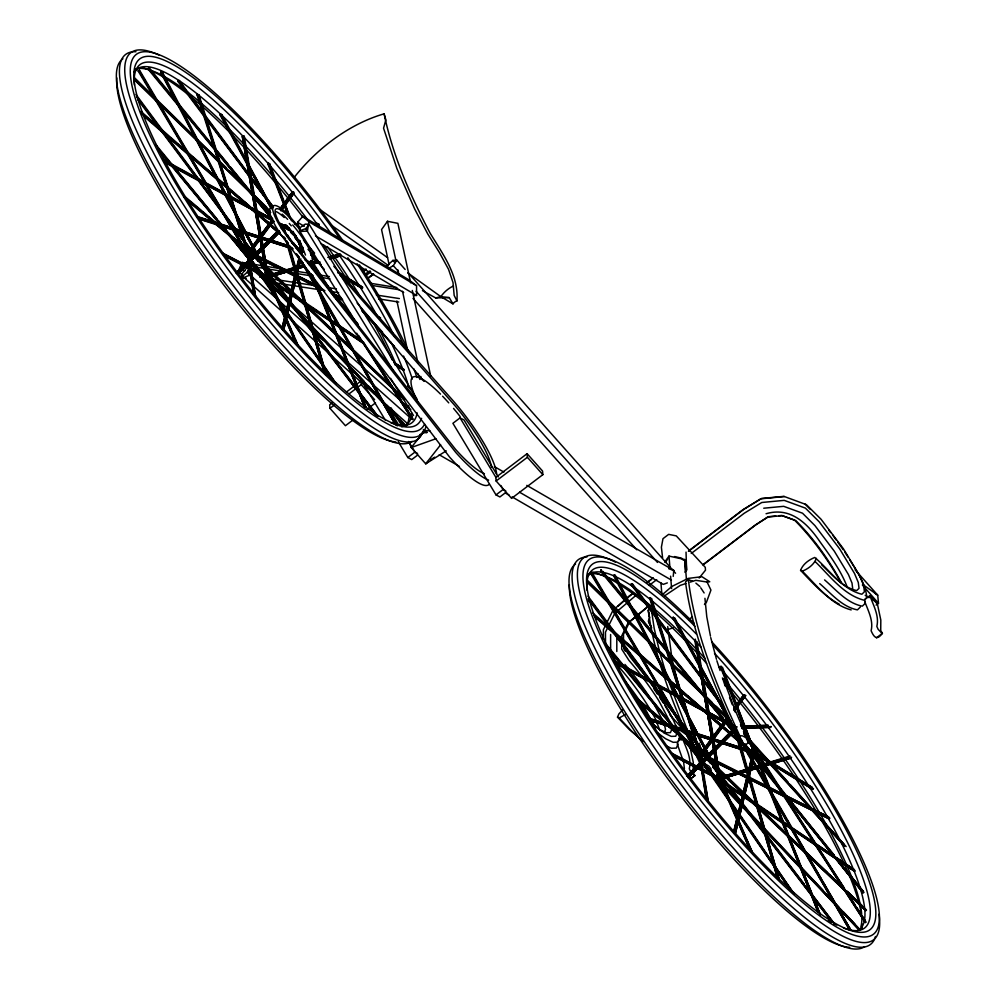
<?xml version="1.0" encoding="UTF-8"?>
<svg xmlns="http://www.w3.org/2000/svg" width="999" height="999" viewBox="0 0 999 999"><rect width="100%" height="100%" fill="white"/><g stroke="black" fill="none" stroke-linecap="round" stroke-linejoin="round"><path stroke-width="1.5" d="M616.808 651.498L616.82 635.926M267.332 275.037L268.194 276.373L257.492 215.272M718.543 777.085L718.543 777.896L717.22 769.455M700.936 756.618L728.159 719.455M268.207 275.562L268.194 276.373L257.717 214.997M281.743 225.911L282.642 224.55L283.479 226.336L286.588 226.199M733.84 727.672L734.752 726.298L735.589 728.096M649.125 616.308L649.225 613.311M673.214 576.398L673.788 570.417L526.81 485.364M296.191 248.089L296.84 246.666L291.646 242.67L296.341 246.728M748.875 749.113L748.438 748.476L747.789 749.899L748.875 749.113L593.98 615.297L700.349 708.066M298.027 249.288L299.063 248.027L303.034 250.474M750.124 751.036L751.161 749.787L812.162 787.362L768.706 761.151M249.338 252.26L249.787 253.946L258.104 258.079M302.797 216.358L308.878 221.766L307.43 231.081L300.462 231.431L297.602 222.327L302.797 216.358L409.003 279.882L416.558 285.714L416.595 295.467L413.586 295.542M301.036 244.143L293.044 233.416M752.609 745.117L751.723 746.328L753.246 745.242L745.679 735.976L750.349 742.17M257.817 260.252L258.291 260.926L258.579 259.703M282.48 329.67L299.45 257.63M301.211 250.125L301.923 247.115L302.934 247.39L301.973 254.383M711.151 762.137L710.676 761.463L709.777 762.624L711.151 762.137L588.748 598.488L710.389 762.687L612.974 632.28M734.228 832.929L754.02 748.875L755.531 750.112L735.501 833.054L755.531 750.112M296.516 275.974L283.716 329.845L300.886 258.903M297.227 272.977L300.075 261.001L297.365 271.541M299.25 256.755L281.993 328.446L299.338 257.655M747.751 773.451L733.728 831.705L752.547 754.894M748.476 770.466L752.422 754.033M301.186 250.125L301.923 247.115M753.283 751.885L754.02 748.875L754.008 750.511M284.403 324.063L285.514 319.555M287.362 312.05L288.474 307.555M289.211 304.545L295.879 277.535M737.612 821.315L739.085 815.309M740.946 807.804L742.057 803.308M743.905 795.803L755.019 750.786M289.935 239.498L287.962 237.088L289.56 239.086M649.837 617.12L648.326 621.203L651.56 627.909M295.716 235.776L294.68 236.713L295.716 235.776L285.652 225.986M746.79 738.473L748.001 737.037L746.977 737.974M676.76 733.766L675.699 736.251L671.216 736.375L664.298 733.116L650.137 721.977M678.121 743.868L676.311 748.114L671.291 748.263L666.133 745.828M641.783 740.296L629.083 729.282L617.507 717.12L618.856 713.973L622.714 709.74M671.89 729.22L670.416 732.629L666.283 732.742L659.864 729.72L649.512 721.877M839.335 604.283C824.175 595.904 812.362 582.792 800.586 570.342C802.896 564.185 808.778 559.827 814.747 557.479C829.707 569.905 841.907 589.273 861.862 594.255L864.422 591.77L863.623 585.314L859.452 575.374L843.393 548.763L821.091 519.293L806.368 504.645L783.903 496.366L761.45 498.489L743.918 509.24L688.448 551.336M800.586 570.342L802.259 571.191C808.228 568.856 814.11 564.485 816.408 558.329M664.148 732.679L665.521 729.47L664.347 724.425M261.975 265.659L242.045 262.425L238.823 269.817L244.93 270.791M374.687 394.305L242.545 276.298L247.103 272.327L249.038 268.381M614.71 613.461L605.481 632.13L605.519 643.918M628.983 623.214L623.513 634.278L623.451 646.715L630.606 657.604L646.965 678.221M293.444 244.181L293.868 243.419L292.67 243.182M744.33 745.704L745.591 744.68L834.165 855.132M273.601 292.445L264.935 272.515L266.396 271.815M718.269 777.122L717.032 774.275L718.493 773.563M718.568 775.249L719.03 774.45L736.625 815.521M271.241 208.716L219.88 114.648L220.342 113.874L221.815 114.673L271.666 207.005M221.815 114.673L221.353 115.459L223.564 119.568L221.353 115.459L219.88 114.648M340.472 254.033L340.509 255.844L330.194 258.928L340.509 255.844L339.56 255.582M285.239 226.186L283.791 226.673L285.252 226.174L283.741 224.912L283.279 225.662L284.727 225.175L285.239 226.186L283.067 228.396M281.793 224.201L289.41 228.047L289.186 229.795L288.436 229.645M255.195 257.018L254.87 257.979L403.646 399.325M388.336 268.556L393.294 265.647L396.865 260.152L405.157 269.468M300.562 250.499L301.923 249.987L296.666 248.314M287.999 215.447L267.732 163.636L268.244 162.874L269.742 163.961L291.521 220.704M269.742 163.961L268.232 164.573L267.732 163.636M317.207 224.325L318.743 223.776L319.218 224.812L317.694 225.362M716.083 770.891L709.577 758.503L716.433 771.265M273.152 281.343L260.851 265.322L262.45 264.71M665.309 562.462L667.694 559.04M684.989 572.365L686.575 570.092L686.038 552.11M811.325 895.279L712.961 767.07L713.436 766.383L714.547 766.47L740.958 801.123M664.822 561.938L668.993 556.093L684.839 559.565L686.45 579.67M265.197 276.211L265.746 275.449L267.145 276.735L222.677 254.233M410.664 282.817L397.877 223.339L387.475 221.291L381.556 229.583L389.061 264.51M717.294 777.971L718.818 777.459M271.716 220.479L247.977 253.122L248.838 253.871L247.977 253.122L272.252 220.642M279.932 209.191L292.719 191.608L279.957 208.903M251.623 248.139L266.958 227.06M269.655 223.339L271.466 220.854M280.482 208.454L292.22 192.32M727.172 717.644L700.998 753.621L727.147 718.656M733.865 708.428L743.905 694.63L733.878 708.191M179.433 80.819L177.81 81.306L179.133 80.37L265.759 196.766M248.826 254.87L273.551 221.129M281.506 210.265L294.205 192.919M734.515 710.789L745.803 695.391L737.574 706.455M248.963 250.861L271.041 220.966M701.048 752.634L726.822 717.744M254.37 246.491L259.852 239.123M262.6 235.427L273.576 220.679M280.894 210.839L293.694 193.631M703.733 751.935L710.127 743.331M713.786 738.411L727.509 719.979M280.644 209.403L293.718 191.92M251.76 248.114L259.203 238.162M265.722 229.445L267.582 226.948M289.91 197.065L292.707 193.331M733.678 709.914L744.879 694.917M244.231 185.627L148.064 69.081L148.564 68.431L149.513 68.257L214.785 147.852M149.513 68.257L148.064 69.081M246.728 267.769L242.32 273.476L242.545 276.298M440.621 444.78L425.724 463.823L411.238 447.54L409.165 442.107M691.196 778.446L694.867 775.536L693.194 772.801L693.281 762.374L690.209 747.702M864.709 601.373C868.094 610.651 873.626 620.616 871.116 630.756C873.713 636.65 876.747 641.308 882.404 633.241L880.731 630.494L880.818 620.067L877.422 604.108L869.879 595.629L865.296 599.113M876.435 637.886L882.404 633.241M253.059 193.956L242.844 135.814L242.832 137.225L244.355 136.738L243.856 135.951L242.32 136.463L254.782 208.604M426.286 430.644L426.835 432.567L423.027 432.842L411.238 447.54L435.926 438.736M243.843 137.375L243.843 135.964M358.629 326.536L299.625 230.894L305.706 228.646L309.24 224.438L416.983 399.013M704.47 604.507L706.418 602.31L710.938 590.084L707.067 582.03L695.841 580.307L690.184 582.142M282.492 228.521L283.029 227.934L284.478 228.659L286.189 234.653M284.478 228.659L282.954 229.183M736.038 731.006L737.349 735.476L736.575 730.419L735.127 729.682L747.926 774.537M252.248 265.135L253.384 263.973L252.26 265.16L257.617 270.791M708.641 771.428L704.357 766.907L705.481 765.734M704.357 766.907L704.932 766.333L749.912 813.673M237.213 273.813L279.333 230.694M281.493 228.484L284.727 225.175L281.431 228.446M688.236 776.673L736.825 726.922L735.838 726.673L686.575 776.235M242.07 267.732L276.773 232.305M687.662 776.136L734.29 728.533L687.624 775.199M236.326 273.114L277.272 231.493L236.663 272.277M687.349 775.973L735.838 726.673L736.825 726.922L687.412 775.986M279.795 231.706L238.374 273.714L279.383 232.38M688.299 777.684L736.263 729.045M688.274 777.734L733.653 731.955L688.586 776.91M236.613 272.352L276.773 232.18M238.686 272.952L279.295 232.405M236.413 273.139L279.233 230.619M860.339 607.042L857.429 609.877C841.92 606.868 831.168 593.431 819.704 583.616M213.624 146.928L197.065 94.955L197.64 94.405L199.026 95.117L206.006 117.283M199.026 95.117L197.065 94.955M386.838 266.084L392.882 260.402L396.865 260.152M699.15 578.021L705.494 570.179L705.269 567.32L676.273 535.889L668.656 534.365L662.986 538.673L661.4 547.177L662.587 557.804M428.559 461.176L425.724 463.823L446.216 450.861M624.912 599.725L612.961 610.364L603.396 629.695L603.433 638.898M617.819 606.405L624.687 600.299M626.985 598.276L632.966 593.431M615.859 612.437L635.751 595.566M365.984 275.774L370.691 271.678M629.657 621.84L647.564 607.005M662.037 594.929L671.865 586.475L688.074 578.421L701.935 576.698L709.752 581.768L707.067 582.03M254.87 257.979L255.794 256.506M713.736 766.171L706.967 759.74L707.891 758.266M299.6 244.955L297.877 240.634L298.476 240.122L299.75 240.622L305.507 255.07M299.151 241.134L300.299 244.018L299.151 241.134L299.75 240.622M753.446 751.036L749.974 742.394L750.586 741.87L751.86 742.369L820.241 914.447L804.57 875.536M362.674 272.327L366.196 269.405M332.093 402.922L329.682 404.745L329.97 408.341L345.429 425.711L352.647 420.242M346.516 391.97L360.939 381.031L361.226 384.64L374.625 399.687M329.97 408.341L334.777 404.695M349.2 393.756L361.226 384.64M367.07 409.303L375.487 402.909M398.239 441.608L407.817 457.517L414.972 452.085L417.57 453.459M498.276 476.935L463.973 419.93L460.064 417.869L452.909 423.301L496.003 494.892L499.9 496.953L505.856 492.432M417.682 455.057L411.713 459.577L407.817 457.517M527.097 453.683L495.841 477.397L496.141 481.006L511.6 498.376L542.844 474.662L542.557 471.053L527.097 453.683L527.385 457.292L542.844 474.662M496.141 481.006L527.385 457.292M496.003 494.892L503.159 489.46L505.756 490.834M628.171 596.815L633.091 593.081M646.653 582.792L653.246 577.784M688.573 550.986L742.819 509.827L760.888 498.788L784.302 496.553M647.764 582.205L651.46 579.395M649.313 585.277L656.718 579.67M691.233 553.471L744.243 513.249L761.762 502.497L784.215 500.362L805.394 508.116L819.143 521.753L839.672 548.901L854.52 573.476L858.303 582.504L859.028 588.336L856.692 590.596C842.182 587.225 831.98 574.575 821.578 564.71M647.689 606.655L628.221 622.739L621.753 635.839L621.703 649.138L628.958 660.401A79.92 17.895 52.8 0 1 658.766 700.674L670.304 722.464M703.171 564.56L754.957 525.274L767.844 516.995L782.192 515.671L795.791 520.604C814.247 538.861 829.282 560.451 841.72 583.191M703.046 564.91L756.056 524.687L768.393 516.695L775.848 516.021M649.063 615.471L648.251 610.139L650.187 608.666M692.507 581.018L688.373 579.682L685.464 581.893C692.195 631.718 711.213 678.895 732.117 724.275M625.674 714.36L619.18 717.981L617.507 717.12M677.759 741.408L682.342 737.936C685.826 747.677 691.882 758.054 689.298 768.718L690.596 771.59L694.63 775.836M876.111 605.107L878.496 603.296L877.709 595.142L855.132 569.855M737.961 736.975L739.71 735.651L742.769 735.938L745.966 737.737L748.101 740.346L748.338 742.781L746.59 744.118L743.531 743.818M690.284 779.008L694.867 775.536M363.374 270.954L365.834 269.093M367.482 278.846L373.626 274.201M300.512 243.356L299.625 244.568L300.274 244.693M291.671 232.292L285.339 225.362L285.602 226.835L286.738 225.674L285.339 225.362L291.646 232.33L292.944 231.431L299.663 241.92M291.546 232.255L293.032 231.531M774.138 781.255L865.359 922.714L744.48 733.753L745.042 733.179L844.192 887.961M367.245 278.296L373.514 273.926M194.58 136.975L160.589 72.265L161.239 71.828L162.275 71.816L181.706 109.066M162.275 71.816L160.589 72.265M664.547 595.854L680.282 585.364L685.938 583.528M688.673 619.467L692.307 617.045M364.835 274.288L370.055 270.854M256.468 268.194L255.182 268.806L251.636 261.875L253.197 264.548M705.319 766.308L707.292 770.566L708.516 769.892M260.14 273.401L258.953 273.276M430.819 459.515L434.727 457.18M287.05 235.677L287.737 235.277L291.621 242.033M419.892 434.677L423.027 432.842M744.492 745.142L739.834 737.037L738.373 737.761M699.462 690.796L600.674 570.192L601.386 569.78M153.184 96.291L138.099 70.917L138.811 70.517L255.669 266.87L252.51 261.513M138.861 70.604L139.573 70.205L157.742 100.974M283.154 230.519L283.978 230.082L284.865 231.456M736.076 731.83L735.276 733.191L736.138 733.653L736.937 732.304L673.189 616.995L715.296 695.229M139.573 70.205L138.099 70.917M656.443 683.416L590.909 572.277L591.67 571.965L611.425 605.406M265.447 268.743L263.724 269.518L265.185 269.118L263.748 266.358L265.185 269.118M249.787 253.946L295.279 275.724M701.885 755.706L747.389 777.484M286.85 235.539L287.637 235.215M771.54 794.043L738.96 737.299L739.834 737.037M239.648 271.366L243.082 277.859L248.938 275.437L252.01 275.911M301.835 248.202L300.949 249.525L301.81 250.15L302.697 248.826L300.125 243.856M753.933 749.949L753.059 750.311L753.92 751.91L754.794 750.574L752.222 745.616M261.963 265.397L260.851 265.322M714.06 767.157L712.961 767.07M667.344 582.892L663.274 584.39L512.112 496.915M667.669 629.607L673.326 627.772M744.717 746.203L745.591 744.68M267.67 277.61L304.32 266.333M310.19 264.535L317.507 262.275M329.245 258.666L340.971 255.07M746.166 771.253L721.241 778.92L746.54 771.378M749.088 770.354L791.608 757.267M265.359 276.273L303.921 264.573M308.379 263.224L315.796 260.976M327.759 257.355L339.523 253.771M790.147 755.981L717.457 778.034L718.293 778.783M268.331 277.485L305.157 266.433M311.051 264.673L319.892 262.025M720.441 779.232L738.111 773.938M741.058 773.051L746.952 771.29M749.899 770.404L760.202 767.307M763.149 766.433L770.516 764.223M773.463 763.336L791.133 758.041L773.288 763.373M267.695 277.622L304.845 266.508M310.789 264.723L319.705 262.063M749.512 770.491L770.316 764.26M267.52 275.699L301.81 265.559M330.12 257.193L337.575 254.995M719.63 777.447L736.026 772.602M738.998 771.727L749.437 768.643M752.422 767.756L758.378 765.996M765.833 763.798L788.186 757.192M298.788 250.062L303.634 252.185L299.688 249.812L299.063 248.027M750.898 751.81L751.797 751.573L751.161 749.787M422.452 290.622L435.676 297.927L440.846 296.653L449.238 297.615L453.009 303.871A5.694 3.846 -49.4 0 1 456.93 300.924C458.941 275.312 442.507 253.746 430.007 232.929C410.152 195.267 392.757 155.682 384.103 113.836A141.396 95.567 -49.4 0 0 294.205 177.372M763.748 508.216L783.691 506.331L802.522 513.211L814.909 525.561L834.365 551.273L848.451 574.587L852.01 583.066L852.671 588.498M766.071 513.748C790.421 506.53 807.542 523.426 820.092 541.945C830.294 556.081 840.821 570.379 847.115 586.775M778.82 515.746L781.792 515.484L794.492 520.079C812.786 538.486 828.071 559.84 840.858 582.392M314.56 225.012L319.218 224.812M741.795 727.834L751.123 727.434M755.781 727.235L771.328 726.573M741.358 726.335L753.346 725.898M756.343 725.786L768.331 725.349L742.382 726.086M294.855 224.201L297.902 224.113M742.22 728.184L770.803 727.359L741.708 727.971M435.676 297.927L449.238 297.615M741.57 726.498L753.908 726.31M424.812 430.619L429.845 430.681M266.458 273.489L264.935 272.515M309.24 224.438L305.344 224.088L299.4 228.072L299.625 230.894M706.305 772.065L709.365 772.352M259.678 277.085L265.821 278.034M268.893 278.509L319.568 286.301M328.771 287.712L336.451 288.886M376.373 295.03L399.4 298.564M243.082 277.859L246.166 278.334M264.66 281.206L324.762 290.547M332.467 291.733L338.636 292.695M378.696 298.913L398.738 302.035M263.711 268.331L248.301 265.909L242.045 262.425M266.795 268.818L282.205 271.253M285.289 271.74L311.488 275.886M322.277 277.585L329.995 278.808M345.404 281.243L348.489 281.73M371.603 285.377L399.35 289.76M266.571 266.408L309.478 273.376M320.217 275.112L329.408 276.598M344.73 279.096L347.802 279.583M370.791 283.316L396.84 287.55M224.763 229.82L157.592 147.989L262.949 274.176M851.21 609.914C830.581 604.52 816.957 585.389 802.259 571.191M674.525 556.543L681.593 558.191L683.428 560.264M670.204 725.549L648.114 718.406L754.02 751.748L647.402 717.594M752.672 752.247L753.858 753.533L647.989 719.392M301.923 249.987L296.628 248.339M753.171 751.485L754.02 751.748M753.009 753.271L753.858 753.533L650.224 720.604M291.92 247.752L198.876 218.519L292.932 248.926M297.827 249.613L302.26 251.011M648.026 719.342L754.357 752.759M197.527 217.045L287.762 245.529M199.613 219.318L292.869 248.951M196.766 216.308L290.072 246.191M198.951 217.595L291.733 247.627M673.139 726.51L695.242 733.653M704.07 736.525L720.279 741.758M734.989 746.54L745.304 749.862M703.558 754.282L704.757 755.581L669.979 726.748M668.706 568.718L673.788 570.417M298.077 277.11L314.86 285.389M317.657 286.775L323.251 289.535M335.839 295.754L341.433 298.514M377.797 316.471L380.594 317.844M750.187 778.858L766.97 787.15M769.767 788.523L829.907 818.231M271.503 263.224L256.256 255.682L263.137 259.191M274.275 264.585L285.352 270.067M288.124 271.441L293.669 274.188M297.827 276.236L314.448 284.465M317.22 285.826L319.992 287.2M333.841 294.056L340.771 297.477M711.138 758.815L715.284 760.863M718.056 762.237L737.462 771.827M740.222 773.201L747.152 776.623M749.924 777.996L765.172 785.539M769.317 787.587L781.792 793.755M808.116 806.78L785.951 795.816L787.886 798.251M810.888 808.141L827.509 816.37M260.876 259.453L295.529 276.648M298.301 278.034L324.638 291.096M337.113 297.29L342.657 300.05M711.588 760.526L735.152 772.215M737.924 773.588L768.418 788.723M771.191 790.109L785.052 796.99M789.21 799.05L829.42 819.005M294.63 274.201L251.473 252.622L252.372 252.822L252.035 254.52L250.824 253.234M297.415 275.599L319.692 286.738M333.616 293.694L340.584 297.178M766.233 785.701L702.185 753.683L702.622 755.381L784.814 796.615M769.018 787.1L781.543 793.368M785.726 795.454L828.883 817.032M295.105 275.986L250.524 253.621L250.075 251.935M297.889 277.385L314.61 285.776M318.793 287.874L324.363 290.659M335.502 296.253L342.47 299.75M787.612 798.014L829.395 818.98M274.176 264.735L285.214 270.279M297.627 276.523L303.159 279.295M337.65 296.628L341.795 298.713M717.994 762.337L720.754 763.723M731.792 769.267L737.312 772.04M749.737 778.283L760.776 783.828M769.055 787.986L778.708 792.844M791.133 799.088L796.653 801.86M811.837 809.49L814.597 810.876M673.388 755.281L719.243 778.483M224.887 254.708L243.956 264.385M246.678 265.771L265.746 275.449L246.516 265.434M672.914 754.395L697.414 766.832M704.233 770.291L717.844 777.197L671.153 752.884M225.662 256.568L263.873 276.111L223.938 255.12M673.676 756.231L715.971 777.859L673.289 755.431M221.79 252.56L243.768 263.998M167.82 162.725L191.159 175.312M193.906 176.798L202.148 181.244M204.895 182.73L248.838 206.431M251.586 207.904L270.804 218.282M164.872 161.738L273.227 220.117M281.456 224.55L289.685 228.983M628.159 668.93L621.291 665.222L623.975 666.808M630.906 670.404L639.148 674.849M641.895 676.335L650.124 680.781M652.871 682.255L655.619 683.741M658.366 685.227L661.113 686.7M663.86 688.186L699.562 707.442M702.309 708.928L733.89 725.961L613.736 660.414M734.927 727.047L614.223 662.025L704.395 711.375M165.422 162.837L274.226 221.703M285.115 227.585L289.186 229.795L285.09 227.547M616.171 663.86L705.931 712.412M708.653 713.885L734.49 727.871L708.491 713.611M162.999 159.403L249.051 206.318M251.785 207.804L270.904 218.232M281.83 224.188L288.661 227.909M164.835 161.801L252.297 209.615M255.032 211.114L272.789 220.829M167.77 162.812L170.504 164.311M177.347 168.044L181.443 170.292M188.287 174.038L191.021 175.537M237.55 200.999L240.284 202.497M247.128 206.244L249.862 207.742M263.536 215.222L266.271 216.721M269.018 218.219L271.753 219.718M669.118 691.52L671.865 693.019M680.069 697.514L682.804 699.013M691.008 703.508L697.851 707.255M701.96 709.49L704.695 710.988M712.899 715.484L719.742 719.23M722.477 720.729L726.585 722.976M705.544 764.185L708.753 765.983L710.876 768.593L711.113 771.028M494.443 466.633L503.883 472.09M519.567 492.22L671.44 580.107M439.223 454.745L459.465 466.458M505.357 493.007L509.403 495.354M315.422 235.789L416.595 295.467M407.817 272.902L440.846 296.653L453.009 303.871M320.567 243.319L403.696 292.482M308.878 221.766L416.558 285.714M297.602 222.327L304.27 226.311M865.171 595.317L869.167 597.714M873.163 600.099L878.496 603.296L862.362 585.002M678.97 738.411L681.63 740.009M688.299 743.993L690.958 745.591L688.935 743.306M312.824 257.717L318.069 260.889M337.774 272.739L362.712 287.762L362.35 286.725M753.109 752.359L813.511 788.723M720.316 777.309L719.43 776.797L695.217 639.098L707.392 711.163M312.65 257.005L315.284 258.604M337.674 272.115L361.388 286.413L337.512 271.716M755.531 753.209L759.477 755.581M762.112 757.18L764.747 758.765M311.988 258.067L318.581 262.063M342.332 276.473L362.125 288.486L342.607 276.398M753.533 753.421L769.367 763.024M772.002 764.622L812.899 789.447L754.395 753.184M310.989 255.382L314.972 257.829M346.441 278.234L350.349 280.669M354.27 283.092L356.88 284.715M312.699 257.867L317.894 261.101M755.481 753.258L759.39 755.694M762 757.317L764.61 758.928M769.829 762.175L772.439 763.798M775.049 765.409L777.659 767.032M781.58 769.467L790.709 775.137M794.63 777.559L811.588 788.086M302.622 301.785L263.998 275.986L303.758 302.872M306.493 304.358L361.85 341.333M394.043 362.837L404.345 369.717M754.732 803.533L717.382 778.596L753.296 802.896M757.304 805.256L781.767 821.59M784.34 823.313L833.266 855.993M835.851 857.716L855.156 870.616M270.754 280.07L290.085 292.982M292.657 294.705L296.528 297.29M311.988 307.63L317.145 311.076M321.016 313.661L326.161 317.108M330.032 319.68L335.189 323.127M339.048 325.711L359.677 339.498M394.468 362.749L402.197 367.919L394.418 362.649M269.755 280.719L363.861 343.743M394.805 364.46L403.833 370.504L394.855 364.423M718.98 779.245L725.424 783.553M734.452 789.572L728.009 785.264L731.805 787.961M737.025 791.295L740.896 793.88M746.053 797.327L753.783 802.497M756.355 804.22L787.287 824.887M791.158 827.472L810.489 840.384M814.347 842.969L829.819 853.308M836.263 857.617L854.307 869.667L836.175 857.417M717.994 779.894L728.308 786.8M730.881 788.523L755.381 804.919M759.24 807.517L854.644 871.403M261.139 272.777L336.188 323.376M338.773 325.125L359.478 339.086M713.236 774.525L754.645 802.447M757.23 804.195L787 824.262M790.883 826.885L811.588 840.846M814.173 842.594L830.993 853.933M270.704 280.132L289.972 293.157M292.545 294.892L296.391 297.49M310.527 307.043L316.945 311.388M319.505 313.124L325.936 317.457M342.632 328.746L356.755 338.299M359.328 340.035L363.174 342.645M397.852 366.084L401.698 368.681M306.331 304.608L364.061 343.619M720.242 780.157L722.814 781.892M736.937 791.433L740.796 794.043M745.928 797.514L749.774 800.124M757.492 805.331L771.615 814.884M776.747 818.356L780.606 820.953M785.738 824.425L788.311 826.161M794.729 830.506L798.588 833.116M803.72 836.588L807.567 839.185M812.711 842.656L815.271 844.392M819.13 847.002L829.407 853.945M831.967 855.681L838.398 860.027M840.958 861.762L847.389 866.108M849.949 867.844L853.808 870.441M757.142 805.506L781.518 821.977M784.09 823.7L790.509 828.034M793.069 829.769L854.657 871.39M317.632 207.879L387.575 257.667M882.167 633.541L878.133 629.295L876.835 626.41C879.42 615.759 873.363 605.382 869.879 595.629M330.694 224.738L388.374 265.497M862.824 584.49L877.709 595.142L875.211 593.306M675.287 726.785L686.45 734.777M657.305 732.742L665.709 738.81L673.126 742.307L677.946 742.157L679.67 738.111L679.033 735.376M186.688 199.151L214.285 222.015M216.683 224.001L251.461 252.822M635.202 697.926L667.582 724.762M183.928 196.528L200.512 210.277M202.884 212.25L206.431 215.197M208.803 217.158L212.362 220.105M221.84 227.972L224.201 229.932M227.76 232.879L230.132 234.84M233.679 237.787L249.088 250.562L220.542 226.523M186.813 200.275L230.694 236.763M233.067 238.736L250.849 253.534L232.992 238.449M634.84 697.302L668.019 724.812M672.752 728.746L678.671 733.653M682.23 736.6L686.962 740.534M689.335 742.494L692.894 745.441M695.267 747.402L698.813 750.349L695.229 747.277M636.538 700.062L683.978 739.51M686.35 741.483L702.946 755.294L686.288 741.221M695.891 583.141L699.912 586.525M184.865 196.503L216.97 223.514M633.403 695.267L669.068 725.274M672.639 728.271L675.012 730.281M677.397 732.279L679.77 734.277M683.341 737.274L686.912 740.284M689.285 742.282L692.856 745.279M183.816 196.653L213.948 222.39M216.333 224.4L230.844 236.351M640.621 702.372L662.961 721.241M665.309 723.226L667.657 725.212M672.364 729.183L674.712 731.168M689.997 744.068L692.344 746.053M635.102 698.026L666.046 724.138M668.431 726.148L681.518 737.2M142.557 113.836L150.774 120.929M155.469 124.987L158.991 128.034L137.675 99.463M162.512 131.081L166.034 134.116M170.729 138.174L174.251 141.221M177.772 144.268L181.294 147.303M184.815 150.35L189.51 154.408M191.858 156.443L227.073 186.875M231.768 190.934L234.116 192.957M238.811 197.015L242.332 200.062M244.68 202.085L249.375 206.144M251.723 208.179L277.56 230.494M141.87 113.536L280.344 233.167M294.418 245.329L296.765 247.352M143.594 116.046L246.89 205.432M250.412 208.479L285.627 238.948L250.587 208.341M597.002 617.619L601.698 621.678M605.219 624.725L608.741 627.759M613.436 631.818L616.957 634.865M619.305 636.887L624 640.946M626.348 642.981L654.52 667.32M658.041 670.366L661.563 673.413M666.271 677.472L668.618 679.495M673.314 683.553L676.835 686.6M680.356 689.647L683.878 692.682M687.399 695.729L730.831 733.266M734.352 736.3L736.7 738.336L592.919 613.111M594.53 616.783L700.162 708.204M702.509 710.239L748.288 749.849L702.697 710.102M140.809 111.351L277.622 230.444M141.858 113.574L248.252 206.306M596.965 617.657L601.648 621.74M605.157 624.8L608.666 627.859M613.349 631.942L616.858 635.002L588.036 596.191M620.367 638.061L623.875 641.121M627.384 644.18L632.055 648.251M634.402 650.299L648.438 662.537M650.774 664.572L654.283 667.632M657.792 670.691L661.301 673.751M665.983 677.834L668.319 679.869M673.001 683.953L676.51 687.012M681.193 691.083L683.528 693.131M689.372 698.226L691.72 700.262M694.055 702.309L696.39 704.345M703.408 710.464L716.283 721.69M718.618 723.726L723.301 727.809M726.81 730.868L730.319 733.928M733.828 736.987L737.337 740.047M742.007 744.118L744.355 746.166M253.184 270.155L270.704 285.652M273.039 287.724L284.715 298.052M291.72 304.258L400.324 400.337M402.659 402.41L410.839 409.64M247.103 272.327L277.247 299.213M279.57 301.273L310.876 329.195M313.187 331.256L323.626 340.559M327.11 343.668L410.601 418.094M423.351 429.47L426.835 432.567M381.643 400.524L383.966 402.585M386.276 404.657L408.304 424.325M264.56 277.622L265.397 278.359M716.658 779.37L717.494 780.119M643.306 741.583L631.917 731.355L619.18 717.981M824.587 579.907C836.051 589.722 846.802 603.159 862.312 606.168L865.234 603.321L864.859 600.337M352.397 349.438L255.469 257.48L404.583 399.95M354.657 351.573L390.721 385.789M391.608 386.451L403.121 397.552M711.812 763.049L709.552 760.913L711.788 763.074M726.46 776.96L736.613 786.588M744.505 794.068L746.753 796.203M751.26 800.486L753.521 802.622M760.289 809.04L762.537 811.188M768.181 816.533L778.321 826.161M788.473 835.788L799.749 846.478M804.257 850.761L826.797 872.152M830.181 875.361L840.334 884.989M847.09 891.408L861.75 905.319L847.177 891.345M803.371 850.124L707.567 759.24L804.133 851.623M805.631 852.259L843.955 888.611M846.203 890.746L866.495 910.002M715.996 768.306L865.883 910.713L807.504 854.844M256.918 257.58L304.096 302.66M306.331 304.807L333.291 330.557M336.663 333.778L349.026 345.579M354.633 350.949L387.212 382.068M390.584 385.289L395.08 389.585M709.015 759.34L742.707 791.533M744.954 793.681L753.945 802.259M757.317 805.481L783.154 830.169M788.76 835.539L799.999 846.265M804.495 850.561L840.434 884.902M727.509 778.109L736.5 786.712M767.944 816.807L779.183 827.547M791.533 839.372L799.4 846.89M802.771 850.112L806.143 853.346M810.626 857.641L825.236 871.615M833.091 879.132L843.206 888.81M853.308 898.476L864.547 909.227M270.017 210.764L134.815 79.208L270.617 212.462M593.369 587.175L622.427 615.446M631.368 624.15L634.715 627.409M640.309 632.854L663.773 655.694M669.367 661.126L671.603 663.299M678.309 669.829L685.014 676.36M687.25 678.533L699.537 690.496M701.773 692.669L709.59 700.287M716.295 706.805L721.89 712.25M725.237 715.509L729.707 719.854M731.056 721.216L586.925 580.968L703.796 695.654M744.455 734.265L747.814 737.524M134.228 79.758L253.771 196.216M257.118 199.488L270.529 212.55M587.449 582.592L703.633 695.804M706.98 699.063L730.444 721.915L707.13 698.925M134.041 77.26L226.461 167.844M229.795 171.116L266.546 207.13M288.811 228.958L295.492 235.502M587.25 580.107L664.085 655.406M666.308 657.592L699.712 690.334M701.935 692.519L711.962 702.334M715.296 705.606L723.101 713.249M725.324 715.434L729.769 719.792M805.069 504.108L810.401 509.478M347.078 363.761L253.896 265.697L347.764 365.309M349.225 366.021L381.356 399.837M383.504 402.098L404.92 424.637L399.575 418.931M261.9 275.299L382.867 402.759M385.015 405.007L404.283 425.312L385.102 404.92M754.195 818.181L860.239 929.769M713.998 777.06L751.473 816.533M756.817 822.177L836.038 905.643M838.186 907.891L859.59 930.456L753.995 818.393M815.059 561.488C829.757 575.674 843.393 594.805 864.01 600.199L866.782 597.489C865.696 583.441 856.817 571.54 849.787 559.777M256.568 267.345L288.586 301.286M290.721 303.546L308.866 322.777M312.063 326.173L345.154 361.238M350.487 366.895L364.36 381.606M368.631 386.126L377.172 395.179M384.64 403.097L396.378 415.534M349.875 367.545L381.905 401.523M705.469 765.709L762.025 825.661M764.16 827.934L798.313 864.123M800.449 866.383L822.864 890.146M826.073 893.543L830.331 898.064M834.602 902.584L838.873 907.117M843.144 911.637L854.882 924.075M704.894 766.295L749.737 813.86M310.477 252.959L320.929 264.448M360.627 308.092L382.567 332.205M285.602 226.835L288.736 230.282M310.714 254.483L324.325 269.455M362 310.939L394.443 346.653L362.262 310.851M747.951 738.648L846.153 846.603M752.359 744.717L764.909 758.541M767.007 760.851L844.455 846.103L747.901 738.698M286.189 225.075L292.42 231.993L298.289 241.159L292.37 231.993M307.992 249.288L315.259 257.355M744.517 733.753L788.124 782.167M790.197 784.465L815.109 812.137M817.182 814.435L835.876 835.189M838.985 838.648L844.18 844.405M310.339 253.109L320.716 264.66M669.655 714.46L681.967 728.246M684.015 730.544L686.063 732.841M408.266 272.964L675.574 573.251M392.882 260.402L394.955 262.737M393.294 265.647L398.476 271.466M416.096 291.258L657.504 562.449M386.838 266.046L388.911 268.381M412.999 298.389L636.8 549.787M361.963 382.192L365.06 385.664M299.787 227.934L286.401 212.849A34.241 7.667 52.8 0 0 272.615 208.953A34.241 7.667 52.8 0 0 288.586 238.461L455.781 452.447A68.519 15.347 52.8 0 0 488.648 480.107M333.778 266.233L451.186 398.539A68.519 15.347 52.8 0 1 496.603 473.851M676.835 729.582L686.925 741.021M300.637 230.344L287.3 215.197A30.257 6.781 52.8 0 0 275.112 211.776A30.257 6.781 52.8 0 0 289.248 237.862L455.532 449.338A60.552 13.561 52.8 0 0 484.403 473.713M339.61 274.625L451.436 401.648A60.552 13.561 52.8 0 1 491.471 467.12M289.273 223.476L291.296 225.849M303.459 240.097L314.598 253.159M357.142 303.022L423.988 381.393M605.794 644.879L714.31 775.811L676.785 730.144M600.674 570.192L742.045 741.258L741.333 741.87L742.195 740.746L739.073 737.637M272.677 218.656L148.564 68.431L246.366 187.837M607.966 648.801L620.891 664.41M622.889 666.82L671.628 725.661M673.613 728.071L677.597 732.879M679.582 735.276L700.474 760.501M702.459 762.899L706.443 767.707M157.854 149.45L224.5 229.92M227.485 233.516L248.376 258.741M601.161 572.04L697.327 688.586M700.299 692.195L740.946 741.458L699.862 691.233M248.202 190.434L271.004 218.069M604.682 642.419L625.424 667.657M627.397 670.054L673.813 726.535M605.744 644.929L671.927 725.561M673.9 727.971L700.761 760.776M702.547 762.874L708.678 770.416M155.544 144.268L173.314 165.896M176.286 169.505L216.783 218.769M218.756 221.179L221.716 224.787M223.689 227.185L226.661 230.794M228.634 233.192L230.607 235.602M233.566 239.198L250.362 259.628M252.335 262.038L262.213 274.051M227.722 233.429L248.464 258.704M162.637 154.221L168.569 161.451M171.528 165.06L173.514 167.47M175.487 169.88L178.459 173.501M180.432 175.911L187.35 184.34M189.335 186.751L192.295 190.359M194.281 192.77L197.24 196.378M199.226 198.789L201.199 201.199M204.171 204.82L206.144 207.23M209.116 210.839L211.089 213.249M214.048 216.858L216.034 219.268M227.897 233.729L229.87 236.139M236.8 244.568L248.664 259.016M251.636 262.637L257.567 269.867M602.597 571.228L723.251 718.343M725.224 720.754L728.196 724.375M730.169 726.785L733.141 730.406M216.758 150.262L228.621 164.735M230.607 167.145L270.155 215.384M248.339 190.247L271.066 217.994M748.688 749.787L751.635 753.421L748.663 749.799M753.596 755.843L772.215 778.87M774.175 781.293L776.123 783.716M778.084 786.138L780.044 788.561M790.833 801.885L792.794 804.307M794.754 806.73L796.702 809.165M798.663 811.588L825.124 844.305M831.992 852.784L833.953 855.206M835.901 857.629L837.861 860.052M839.822 862.474L842.769 866.108M844.729 868.531L863.348 891.558L844.867 868.493M779.807 788.311L745.541 745.941L759.165 762.961M781.767 790.733L864.01 892.432M749.612 752.272L863.286 893.006L781.555 790.908M316.183 272.265L318.144 274.688M320.105 277.11L341.67 303.771M308.129 262.35L358.067 324.088M407.992 385.826L411.913 390.671M333.778 295.404L335.726 297.827M337.687 300.262L339.648 302.685M342.595 306.318L358.266 325.736M836.113 857.567L842.931 866.058M753.533 755.881L759.377 763.186M761.325 765.621L775.936 783.865M777.884 786.3L779.832 788.735M790.559 802.11L792.507 804.545M794.455 806.98L796.403 809.415M798.351 811.85L800.299 814.272M802.247 816.707L820.753 839.822M822.701 842.257L824.65 844.692M826.598 847.127L828.546 849.55M831.468 853.208L833.416 855.644M835.364 858.066L837.312 860.501M839.26 862.936L841.208 865.371M843.156 867.806L861.662 890.921M761.113 765.384L779.607 788.486M293.494 242.919L298.351 248.988M308.092 261.126L350.911 314.535M308.042 262.412L327.497 286.725M328.708 288.187L357.679 324.4M828.72 530.094L830.656 532.542M764.61 832.991L713.436 766.383L811.987 895.816M766.508 835.464L811.051 893.443M812.562 895.366L834.34 923.725L811.725 893.98M813.211 897.739L831.18 921.165M358.004 390.447L261.338 264.623L294.917 308.703M359.902 392.919L377.909 416.358M275.037 283.803L288.286 301.061M294.905 309.69L375.299 414.473M296.541 253.796L298.426 256.268M742.856 803.608L762.662 829.607M765.496 833.316L804.183 884.078M806.068 886.55L807.954 889.023M812.374 896.353L832.155 922.352M263.386 265.946L311.501 329.083M314.335 332.792L354.907 386.026M358.678 390.984L376.611 414.498M296.204 310.427L359.328 393.369M361.213 395.841L376.286 415.646M722.764 705.356L631.356 583.603L721.253 704.52M273.464 207.33L178.322 80.607L267.307 200.275M630.844 584.303L721.128 704.695M751.847 745.654L748.126 740.696L752.372 746.44M590.072 600.212L603.159 617.719M607.829 623.963L615.309 633.965M617.182 636.463L632.142 656.468M636.813 662.712L644.293 672.714M654.582 686.463L661.126 695.217M662.999 697.714L673.276 711.463M677.946 717.719L687.3 730.219M692.906 737.712L694.78 740.209M696.653 742.707L705.993 755.207L696.74 742.682M177.81 81.306L267.17 200.462M269.031 202.947L272.752 207.904M295.092 237.7L299.75 243.906L295.117 237.662M259.041 260.377L136.638 96.728L159.84 128.084M588.848 599.987L609.265 627.31M160.876 130.519L223.963 214.972M226.748 218.694L244.368 242.295M246.229 244.78L258.291 260.926L246.216 244.63M632.467 583.828L716.008 696.028M717.856 698.526L720.641 702.272M267.62 199.263L273.189 206.743M295.467 236.663L298.251 240.409M272.864 207.755L269.156 202.772L271.416 206.893M178.921 81.518L185.402 90.235M190.035 96.466L197.452 106.431M204.857 116.396L212.275 126.361M214.123 128.846L238.212 161.239M242.832 167.47L250.25 177.435M254.882 183.654L265.072 197.352M618.693 637.512L651.211 681.33M654.932 686.338L688.373 731.418M693.019 737.674L694.879 740.172M135.939 94.43L163.811 131.993M169.38 139.51L236.276 229.658M238.137 232.155L243.706 239.673M245.567 242.183L254.857 254.695M162.625 131.843L196.99 178.209M197.415 178.746L244.355 242.12M648.801 680.694C660.476 696.815 672.04 713.661 678.396 732.642M629.308 687.749L650.187 718.518M832.604 534.977L836.126 539.885M837.899 542.332L843.193 549.7M773.288 863.81L705.119 765.147L728.795 799.874M775.736 867.432L793.431 893.031M699.3 758.179L701.073 760.739M702.834 763.298L730.207 802.959M731.967 805.519L791.121 891.233M286.488 311.913L252.135 262.113L277.572 299.413M287.55 313.361L336.026 383.591L322.902 364.185M251.623 262.824L322.252 365.172M324.013 367.732L331.955 379.245M703.696 761.775L738.024 811.925M739.784 814.497L771.478 860.801M774.999 865.946L794.367 894.242M248.951 256.156L250.712 258.729M252.472 261.301L319.38 359.041M730.556 802.447L791.183 891.145M279.333 301.985L332.055 379.108M653.87 688.761L657.305 693.918M659.877 697.789L663.311 702.946M700.749 587.812L704.12 592.944M623.738 648.726L625.312 651.123M242.832 137.225L242.32 136.463L252.135 192.919M844.892 552.185L848.163 557.242M744.48 733.753L866.17 922.239M748.8 741.97L753.021 748.513M758.091 756.38L772.452 778.646M310.801 260.589L334.628 297.44M363.361 341.945L413.224 419.18M310.214 261.164L322.04 279.508M356.668 333.204L412.412 419.655L358.703 335.664M845.866 890.584L855.119 905.007M856.792 907.629L865.196 920.741M311.426 260.277L336.638 299.625M376.123 361.276L412.25 417.682M310.677 260.664L331.668 293.469M305.706 228.646L394.48 372.59M390.584 378.346L413.524 415.534M717.032 774.275L717.569 775.162M460.064 417.869L495.979 477.534M500.761 485.489L503.159 489.46M390.946 407.742L402.122 426.311M388.648 408.341L399.013 425.574M408.591 441.483L410.989 445.454M412.587 448.114L414.972 452.085M364.735 385.926L385.477 420.404M590.909 572.277L639.435 653.796M640.971 656.393L706.98 767.282L696.715 749.887M590.197 572.664L656.081 683.516M657.679 686.188L670.379 707.554M674.337 714.223L702.122 760.963L674.55 714.11M705.306 766.308L707.679 770.316M154.77 98.963L218.269 205.794M219.855 208.466L247.64 255.207L138.811 70.517M612.999 608.079L641.433 656.243M643.006 658.915L658.803 685.676M661.176 689.685L695.142 747.215M657.979 686.013L672.964 711.438M160.102 104.995L189.335 154.483M192.495 159.84L206.706 183.916M208.292 186.601L232.767 228.072M234.353 230.744L250.936 258.841M664.909 705.506L672.352 718.256M651.71 721.116L654.745 726.323M741.495 741.47L743.843 745.516M748.538 753.608L750.873 757.654M752.434 760.351L767.282 785.963M772.751 795.404L778.221 804.832M779.794 807.529L785.264 816.97M786.825 819.667L789.16 823.713M790.733 826.41L796.203 835.851M797.764 838.536L807.142 854.719M808.703 857.417L821.203 878.983M822.764 881.68L828.233 891.12M829.794 893.818L850.898 930.219L746.053 747.839M738.96 737.299L850.723 930.106M301.71 261.164L397.065 425.649M739.06 739.048L771.84 795.679M774.962 801.073L849.113 929.182M297.103 254.82L299.45 258.866M301.011 261.563L320.517 295.267M322.078 297.964L395.442 424.725M773.101 796.752L849.3 929.27M308.703 271.753L397.265 425.749M301.798 261.338L303.346 264.048M308.004 272.153L310.327 276.199M311.875 278.908L317.307 288.361M325.836 303.221L328.172 307.28M329.72 309.977L334.378 318.082M336.7 322.14L339.023 326.186M340.572 328.896L348.339 342.407M350.661 346.453L359.19 361.313M360.751 364.023L370.055 380.232M371.603 382.929L377.035 392.395M378.584 395.092L394.106 422.115M301.598 261.214L395.479 424.7M229.57 130.469L227.335 126.374L229.47 130.532M233.316 137.288L235.552 141.383M239.285 148.214L241.533 152.298M245.267 159.128L249.75 167.32M251.236 170.042L252.735 172.777M254.233 175.499L267.682 200.062M272.003 208.204L220.342 113.874L263.199 193.469M280.232 223.239L283.978 230.082M672.727 617.769L715.159 695.479M716.645 698.201L735.252 732.279L717.519 699.337M281.668 227.797L280.17 225.075L281.668 227.784M674.65 617.794L726.698 714.198M730.369 720.991L733.291 726.423M735.501 730.494L736.962 733.204M674.2 618.581L677.147 624.063M680.831 630.918L683.041 635.027M686.738 641.87L688.948 645.978M692.632 652.834L694.842 656.942M698.526 663.786L700.736 667.894M704.432 674.75L708.853 682.966M719.18 702.147L722.864 708.99M731.718 725.436L733.928 729.545M233.154 137.375L235.364 141.483M239.048 148.339L241.271 152.447M244.955 159.291L247.165 163.399M253.796 175.737L255.282 178.471M258.966 185.327L260.439 188.062M264.86 196.279L269.28 204.495M264.673 196.216L271.328 208.566M614.46 575.387L617.357 580.894M618.806 583.641L623.151 591.908M628.945 602.921L630.394 605.669M635.464 615.309L638.361 620.816M639.81 623.563L644.155 631.83M647.777 638.711L649.225 641.47M652.122 646.977L654.295 651.098M655.744 653.858L664.435 670.379M665.883 673.126L667.332 675.886M668.781 678.633L670.217 681.393M671.665 684.14L677.459 695.154M679.632 699.288L688.323 715.808M689.772 718.568L698.463 735.089L679.869 699.125M699.912 737.836L704.258 746.103M705.706 748.85L708.603 754.357M629.994 605.257L614.06 574.962L630.257 605.731M631.443 608.004L669.118 679.62M670.566 682.367L716.221 769.13M613.423 575.399L688.611 718.581M690.059 721.328L708.129 755.756M169.605 87.4L162.362 73.626L169.543 87.425M175.399 98.414L179.745 106.668M181.918 110.802L190.609 127.323M194.231 134.203L197.128 139.71M202.185 149.35L213.774 171.378M215.222 174.126L218.119 179.633M220.292 183.766L226.086 194.78M227.535 197.527L234.053 209.927M236.226 214.048L245.642 231.955M247.09 234.703L255.769 251.224L247.203 234.628M196.741 139.298L161.239 71.828L195.729 138.049M198.189 142.058L264.835 268.756M196.016 139.723L263.986 269.143L237.4 218.082M301.398 247.802L301.898 248.751M615.097 574.949L633.091 609.44M635.976 614.959L650.361 642.557M651.798 645.317L670.516 681.193M671.952 683.953L678.433 696.365M700.024 737.761L708.653 754.32M183.154 111.826L198.264 140.797M200.424 144.942L219.131 180.819M220.567 183.579L245.754 231.868M631.293 608.079L708.179 755.719M175.287 98.464L180.307 108.117M181.743 110.877L184.615 116.396M186.051 119.156L190.359 127.422M196.104 138.461L197.552 141.221M199.7 145.355L205.444 156.393M209.041 163.287L213.349 171.566M216.933 178.471L218.369 181.219M224.837 193.644L226.273 196.403M229.857 203.297L235.602 214.335M245.654 233.641L249.25 240.534M250.687 243.294L252.123 246.054M197.877 142.195L235.964 215.322M700.287 752.921L708.391 802.284M456.93 300.924L454.17 295.417L453.009 282.567L448.539 269.318L439.185 252.148L427.747 233.941L414.71 209.053L396.953 168.669L383.554 128.209L385.876 119.88L384.103 113.836M248.177 251.161L255.819 297.502M648.938 622.315L651.548 627.872M662.837 720.529L653.134 702.572A75.762 16.971 52.8 0 0 631.405 672.24M655.556 727.984L645.966 710.376A79.92 17.895 52.8 0 0 624.999 680.843M686.45 734.19L694.243 751.111M695.541 753.933L700.087 763.798M739.71 735.651C716.87 685.913 695.167 634.427 688.373 579.682M688.386 732.717L696.078 749.725M697.364 752.559L698.638 755.381M722.302 783.803L721.053 780.956L722.227 783.84M725.424 790.933L723.551 786.65L725.274 790.996M726.673 793.78L732.279 806.618M733.528 809.465L735.389 813.748M737.886 819.442L745.366 836.55M746.615 839.41L752.222 852.234M751.897 852.097L717.494 773.476L737.1 819.417M268.956 279.196L270.829 283.466M272.078 286.326L277.685 299.151M278.933 302.01L280.794 306.281M282.043 309.141L284.54 314.835M286.413 319.118L290.771 329.096M292.02 331.943L293.893 336.226M295.13 339.073L297.627 344.78M284.79 316.034L265.397 271.716L296.016 343.506M286.039 318.893L297.29 344.618M719.505 779.969L725.711 794.205M726.947 797.052L736.862 819.829M738.099 822.676L750.486 851.136M274.85 295.292L295.916 343.693M740.471 724.587L742.282 728.783M743.493 731.58L745.304 735.788M746.515 738.586L748.338 742.781M699.013 743.019L700.224 745.828M748.101 740.346L735.289 710.489L724.7 682.629M737.836 818.356L752.409 852.347M266.933 272.69L285.14 315.185M286.351 318.019L297.877 344.917M726.498 793.868L728.333 798.164M730.769 803.883L731.992 806.755M739.31 823.938L742.981 832.529M744.193 835.389L746.028 839.684M747.252 842.557L748.463 845.416M738.323 822.289L750.574 851.011M270.13 282.08L273.788 290.672M276.224 296.403L277.447 299.263M282.942 312.15L284.166 315.022M285.989 319.318L288.436 325.05M289.66 327.909L291.483 332.205M292.707 335.065L293.931 337.937M681.855 723.101C666.595 686.862 653.383 649.288 648.251 610.139M687.824 731.33L667.894 679.145M753.571 748.663L755.306 752.984M756.468 755.868L769.218 787.587M770.953 791.907L773.263 797.677M775.586 803.446L777.322 807.766M778.483 810.651L781.38 817.869M782.542 820.753L799.35 862.562M800.511 865.446L803.408 872.651M820.216 915.022L750.586 741.87L818.206 912.424M315.946 282.942L318.843 290.16M320.592 294.48L365.796 406.943M312.412 274.75L365.796 407.492M754.595 753.92L767.307 785.626M769.043 789.947L818.169 912.449M677.172 743.668L683.616 762.1L684.415 768.743M311.164 273.788L364.335 406.368M753.533 748.663L755.256 752.996M757.542 758.778L759.827 764.56M761.55 768.893L767.269 783.328M771.278 793.443L773.001 797.776M775.286 803.546L776.997 807.879M779.295 813.661L781.58 819.442M783.303 823.763L795.891 855.544M797.04 858.428L799.899 865.658M801.048 868.543L803.908 875.761M805.044 878.645L807.916 885.876M810.201 891.645L812.487 897.427M814.21 901.76L817.644 910.426M308.379 262.3L309.528 265.197M316.421 282.555L365.846 406.905M319.755 293.132L322.615 300.349M323.751 303.234L326.623 310.464M327.759 313.349L336.351 335.015M337.5 337.899L340.359 345.117M342.645 350.899L344.368 355.232M346.653 361.014L348.364 365.334M350.661 371.116L352.947 376.898M354.67 381.231L363.249 402.897M312.237 274.8L364.96 407.779M729.27 686.675L721.902 667.919L729.07 686.75M730.968 690.996L734.377 699.65M735.514 702.534L743.456 722.714M744.58 725.599L751.385 742.906L722.402 667.17M751.086 742.719L720.916 666.071L748.613 738.686M270.367 167.607L273.763 176.261M275.474 180.582L278.871 189.236M280.007 192.12L282.842 199.338M283.978 202.223L289.648 216.633M289.872 217.832L268.244 162.874L288.199 215.147M720.391 666.832L748.551 738.798M750.237 743.106L753.059 750.311L750.286 743.044M299.263 244.231L300.949 248.551L299.288 244.193M729.557 697.527L732.317 704.732M733.978 709.053L735.077 711.937M731.268 692.544L734.04 699.787M736.238 705.581L739.01 712.811M741.208 718.606L743.98 725.848M746.178 731.643L747.839 735.988M751.148 744.667L753.92 751.91M716.857 660.714L720.079 670.541M722.839 678.97L725.149 686.001M683.778 701.598L686.538 710.027M660.988 630.119L668.119 652.409M669.068 655.381L671.44 662.812M672.876 667.27L679.52 688.074M680.943 692.532L682.854 698.476M683.803 701.448L688.548 716.308M689.972 720.766L702.334 759.402M650.212 597.627L666.733 649.225M667.669 652.172L670.978 662.499M671.915 665.446L702.122 759.802M205.569 117.969L199.388 98.651L203.571 112.05M208.416 126.885L215.547 149.176M217.445 155.12L219.817 162.55M221.241 167.008L227.897 187.812M229.32 192.27L235.976 213.074M237.4 217.532L250.225 257.642L229.295 191.171M214.623 147.477L197.64 94.405L247.265 252.41L233.966 210.789M215.572 150.424L249.55 256.568M649.637 598.201L669.505 660.564M670.454 663.536L685.601 711.063M686.55 714.023L694.592 739.272M695.541 742.245L699.325 754.12L695.654 742.357M214.573 149.9L233.029 207.817M651.585 598.351L658.578 620.516M659.502 623.476L672.077 663.373M673.014 666.321L702.347 759.427M206.943 120.242L216.721 151.274M217.645 154.221L219.98 161.613M221.378 166.046L227.897 186.738M662.687 636.138L664.085 640.596M668.756 655.481L678.096 685.252M679.495 689.722L681.83 697.165M687.437 715.022L688.835 719.492M692.569 731.393L694.904 738.835M696.303 743.306L697.714 747.764M650.212 597.639L670.154 661.138M671.54 665.559L694.73 739.397M208.242 126.935L213.386 143.307M217.12 155.22L221.328 168.606M223.189 174.563L226.461 184.99M234.865 211.776L242.332 235.589M665.559 671.865L659.44 651.236L654.195 628.408L651.585 610.851M752.085 786.163L739.947 744.43L744.979 762.374M752.959 789.148L779.407 880.082L736.575 730.419M735.127 729.682L778.608 878.92M735.027 731.768L747.539 774.962M748.401 777.946L777.309 877.746L748.775 777.534M289.148 247.14L290.447 251.611M291.308 254.595L295.654 269.505M297.39 275.462L326.436 375.337M325.637 374.175L286.938 241.358L323.976 371.466L285.939 240.434M289.623 246.616L326.486 375.287M745.828 765.359L747.951 772.826M748.8 775.811L750.087 780.294M752.634 789.26L753.908 793.73M754.757 796.727L756.031 801.198M758.591 810.164L762.836 825.099M765.396 834.065L766.67 838.536M767.519 841.533L768.793 846.003M770.491 851.985L772.627 859.452M773.476 862.437L775.599 869.904M291.171 254.645L292.445 259.128M293.306 262.113L295.429 269.58M297.128 275.549L301.386 290.484M306.056 306.918L307.342 311.401M308.192 314.385L309.465 318.868M312.013 327.822L316.271 342.757M318.818 351.723L320.092 356.206M320.954 359.19L322.227 363.673M710.739 637.612L716.47 659.265M673.9 667.295L679.258 687.512M675.536 725.037L676.236 728.034M660.052 730.656L654.894 717.669L648.251 706.281A75.762 16.971 52.8 0 0 620.017 668.131L610.639 652.884L610.614 634.515M412.3 290.447L430.656 375.849M387.475 221.291L395.979 260.851M397.939 269.98L398.926 274.538M402.522 291.271L417.882 362.787M420.829 376.473L421.491 379.52M396.903 300.961L407.342 349.55M710.464 636.126L706.78 616.783L704.932 598.289M671.54 655.444L667.707 626.535M672.102 658.416L673.239 664.372M253.609 197.015L256.019 210.789M256.568 213.836L267.058 273.501M696.753 643.706L697.277 646.765M697.826 649.812L698.351 652.871M700.224 663.561L698.888 655.918L699.3 659.028M701.835 672.727L702.372 675.786M703.708 683.416L706.118 697.177M706.917 701.748L708.528 710.926M709.864 718.556L713.074 736.887M713.873 741.47L717.357 761.325M717.894 764.385L719.492 773.551L715.584 750.511M694.954 641.271L698.663 662.774M245.18 145.005L245.717 148.064L245.142 145.017M246.254 151.111L246.79 154.171M248.664 164.86L247.327 157.218L247.715 160.327M250.274 174.026L250.799 177.085M251.336 180.132L254.008 195.417M255.357 203.047L256.693 210.689M252.66 195.966L255.057 209.703M255.582 212.762L266.184 273.788L242.844 135.814M699.2 665.846L716.695 767.145M255.307 211.663L264.585 265.397M265.384 269.992L266.184 274.6M696.977 641.558L701.435 667.644M702.222 672.252L703.533 679.919M704.058 682.991L706.405 696.803M707.192 701.41L709.028 712.15M709.814 716.758L715.059 747.439M244.355 136.738L249.588 167.42M250.112 170.492L254.57 196.578M255.357 201.186L257.193 211.925M696.728 643.718L697.227 646.778M697.752 649.837L698.264 652.896M703.683 685.039L704.195 688.111M704.72 691.171L705.232 694.23M709.615 720.254L710.127 723.313M713.486 743.206L713.998 746.278M707.916 714.223L716.733 766.345M700.774 757.741L701.286 760.801M701.798 763.873L702.322 766.932M703.87 776.111L704.382 779.183M704.894 782.242L708.254 802.147M699.787 755.781L707.367 800.374M246.166 151.136L246.678 154.208M253.134 192.47L253.646 195.542M258.029 221.553L258.541 224.613M260.876 238.399L261.388 241.458M262.937 250.637L263.449 253.696M263.961 256.768L264.485 259.827M250.212 265.172L250.737 268.232M251.248 271.291L252.797 280.482M253.309 283.541L253.833 286.601M254.345 289.673L255.632 297.327M247.427 252.485L254.745 295.542M698.988 754.994L706.293 799.25M247.64 257.817L248.152 260.876M248.651 263.923L253.684 294.443M699.725 755.719L706.455 799.412M247.39 252.447L253.883 294.643M700.724 757.754L701.186 760.838M700.736 765.209L700.973 767.644M668.993 556.093L669.979 568.456M670.604 576.198L671.603 588.573M660.938 582.892L661.925 595.254M248.489 268.806L248.938 275.437M686.188 563.374L686.575 570.092M715.059 775.936L715.097 776.685M684.839 559.565L685.326 571.578M395.879 441.983A235.177 52.66 52.8 0 1 226.061 287.962A235.177 52.66 52.8 0 1 116.821 77.922M142.882 67.77A229.483 51.386 52.8 0 1 149.251 69.918M151.623 70.917A229.483 51.386 52.8 0 1 188.162 94.58M190.434 96.404A229.483 51.386 52.8 0 1 229.92 132.655M232.143 134.915A229.483 51.386 52.8 0 1 303.246 217.595M323.351 244.767A229.483 51.386 52.8 0 1 351.748 286.875M372.827 322.065A229.483 51.386 52.8 0 1 392.17 359.89M408.091 405.457A229.483 51.386 52.8 0 1 408.616 408.429M135.365 69.031A224.875 50.35 52.8 0 1 185.015 90.122M187.55 92.045A224.875 50.35 52.8 0 1 307.804 219.892M327.36 246.591A224.875 50.35 52.8 0 1 360.939 297.615M379.395 329.895A224.875 50.35 52.8 0 1 396.291 365.035M408.728 406.081A224.875 50.35 52.8 0 1 409.016 408.716M408.941 417.932A224.875 50.35 52.8 0 1 406.168 426.248M412.05 413.424A223.114 49.962 52.8 0 1 401.511 426.835M134.116 72.09A223.114 49.962 52.8 0 1 319.106 226.823M339.66 255.732A223.114 49.962 52.8 0 1 376.735 315.122M390.959 342.22A223.114 49.962 52.8 0 1 408.666 386.625M417.157 412.874A224.875 50.35 52.8 0 1 390.871 422.789M134.403 85.04A224.875 50.35 52.8 0 1 331.431 234.103M347.839 257.68A224.875 50.35 52.8 0 1 394.642 336.788M403.596 356.044A224.875 50.35 52.8 0 1 412.312 379.058M421.615 418.319A229.483 51.386 52.8 0 1 243.182 280.082A229.483 51.386 52.8 0 1 142.57 57.343A229.483 51.386 52.8 0 1 341.371 240.659M357.093 263.761A229.483 51.386 52.8 0 1 405.157 348.164M413.898 368.931A229.483 51.386 52.8 0 1 416.945 377.497M424.587 424.1A235.177 52.66 52.8 0 1 239.872 277.884A235.177 52.66 52.8 0 1 139.648 52.597A235.177 52.66 52.8 0 1 343.044 240.796M359.39 264.835A235.177 52.66 52.8 0 1 408.953 352.247M417.819 373.614A235.177 52.66 52.8 0 1 419.905 379.458M425.936 426.71A239.785 53.696 52.8 0 1 216.696 253.883A239.785 53.696 52.8 0 1 158.841 54.995M422.827 431.243A241.546 54.083 52.8 0 1 227.397 277.972A241.546 54.083 52.8 0 1 135.976 51.723M412.088 441.358A239.785 53.696 52.8 0 1 223.526 280.931A239.785 53.696 52.8 0 1 122.914 58.791M849.712 947.302A235.177 52.66 52.8 0 1 681.355 796.628A235.177 52.66 52.8 0 1 569.368 584.677M592.594 572.34A229.483 51.386 52.8 0 1 617.332 583.104M618.743 583.965A229.483 51.386 52.8 0 1 706.605 663.386M724.887 684.315A229.483 51.386 52.8 0 1 782.13 758.716M783.004 759.952A229.483 51.386 52.8 0 1 822.439 821.952M823.164 823.201A229.483 51.386 52.8 0 1 861.263 913.66M862.174 924.162A229.483 51.386 52.8 0 1 861.887 928.595M587.999 574.263A224.875 50.35 52.8 0 1 641.47 598.264M642.757 599.263A224.875 50.35 52.8 0 1 704.994 658.428M722.377 677.996A224.875 50.35 52.8 0 1 861.662 913.96M861.787 915.633A224.875 50.35 52.8 0 1 860.838 926.935M586.763 577.335A223.114 49.962 52.8 0 1 700.848 646.902M718.706 666.408A223.114 49.962 52.8 0 1 808.778 785.951M809.627 787.287A223.114 49.962 52.8 0 1 827.022 816.195M827.821 817.582A223.114 49.962 52.8 0 1 859.677 886.425M860.526 889.185A223.114 49.962 52.8 0 1 860.027 929.182M714.485 653.221A224.875 50.35 52.8 0 1 851.348 850.436A224.875 50.35 52.8 0 1 843.506 928.034M836.75 925.124A224.875 50.35 52.8 0 1 834.04 923.75M831.23 922.227A224.875 50.35 52.8 0 1 828.346 920.566M588.898 601.648A224.875 50.35 52.8 0 1 588.249 598.601M587.05 590.284A224.875 50.35 52.8 0 1 696.453 634.128M712.899 645.042A229.483 51.386 52.8 0 1 866.77 931.455A229.483 51.386 52.8 0 1 623.776 677.896A229.483 51.386 52.8 0 1 695.067 626.435M711.85 641.882A235.177 52.66 52.8 0 1 870.266 935.988A235.177 52.66 52.8 0 1 621.228 676.41A235.177 52.66 52.8 0 1 694.18 623.463M879.02 914.185A239.785 53.696 52.8 0 1 681.68 775.923A239.785 53.696 52.8 0 1 615.434 562.162M875.474 936.488A241.546 54.083 52.8 0 1 681.867 785.601A241.546 54.083 52.8 0 1 586.95 556.942M864.734 946.602A239.785 53.696 52.8 0 1 676.173 786.176A239.785 53.696 52.8 0 1 575.561 564.023M292.719 224.95A32.942 7.38 52.8 0 1 311.626 254.72A32.942 7.38 52.8 0 1 304.932 259.815M288.299 243.069A32.942 7.38 52.8 0 1 286.488 240.759M282.143 214.123A32.942 7.38 52.8 0 1 287.637 219.33M418.294 403.134A63.112 14.136 52.8 0 1 440.534 394.13M442.582 396.203A63.112 14.136 52.8 0 1 448.763 402.884M453.558 408.429A63.112 14.136 52.8 0 1 460.227 416.683M624.912 664.422A75.762 16.971 52.8 0 1 629.545 669.954M285.339 239.123A30.257 6.781 52.8 0 1 283.728 236.938M276.224 211.626A30.257 6.781 52.8 0 1 284.203 217.532M270.217 208.316A34.241 7.667 52.8 0 0 285.502 240.809L449.612 457.13A68.519 15.347 52.8 0 0 489.023 484.49M440.846 296.653A22.552 15.235 -49.4 0 1 453.496 285.989M317.732 223.539L314.735 223.651L317.732 223.539M301.748 251.773L298.813 250.824L301.748 251.773M752.896 751.61L750.261 750.024L752.871 751.648M744.917 745.441L739.048 740.359L744.929 745.429M747.589 737.262L744.243 733.99L747.589 737.262M288.399 229.957L285.052 226.698L288.424 229.932M295.105 236.488L290.634 232.143L295.105 236.488M256.331 268.344L250.362 261.139L256.368 268.331M410.264 388.586L408.304 386.163L410.289 388.586M300.287 252.66L298.339 250.237L300.249 252.697M714.397 765.371L711.5 759.864L714.41 765.359M717.294 770.878L715.846 768.131L717.294 770.878M262.287 263.611L257.218 253.983L262.312 263.599M303.122 251.661L298.476 240.122L303.072 251.673M754.794 751.56L752.522 745.791L754.794 751.56M657.192 618.231L651.96 601.885L657.08 618.269M283.891 230.919L283.029 227.934L283.878 230.919M707.155 711.463L699.2 665.684L707.155 711.463M716.695 766.395L707.679 714.51L716.695 766.395"/></g></svg>
